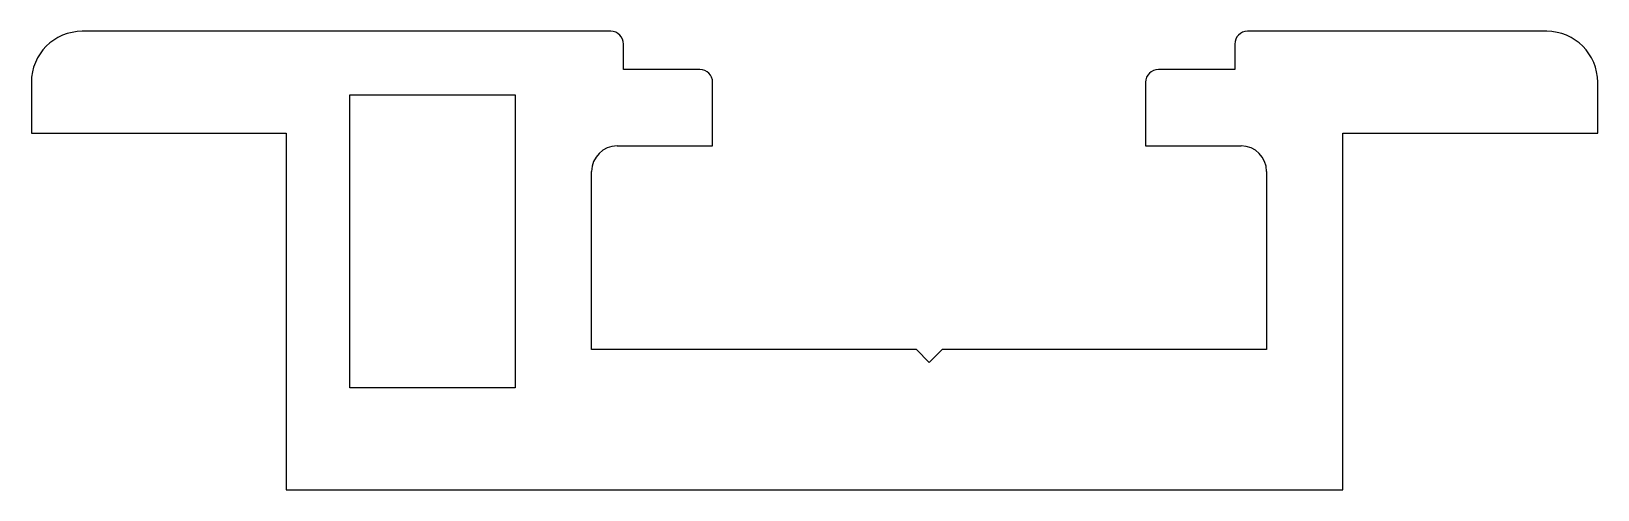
# Model space of a CAD drawing. Extents: x 452 to 513.5, y 291.7 to 309.7.
import ezdxf

# ---------------------------------------------------------------- set-up
doc = ezdxf.new("R2010")
doc.units = 0
doc.header["$LTSCALE"] = 0.1
doc.layers.get('0').update_dxf_attribs({"linetype": 'CONTINUOUS'})

msp = doc.modelspace()

# ---------------------------------------------------------------- linework, layer by layer
for p, q in [((474.709, 309.699), (453.959, 309.699)), ((503.459, 309.699), (499.709, 309.699)), ((511.459, 309.699), (503.459, 309.699)), ((475.209, 308.199), (475.209, 309.199)), ((499.209, 309.199), (499.209, 308.199)), ((478.209, 308.199), (475.209, 308.199)), ((499.209, 308.199), (496.209, 308.199)), ((451.959, 307.699), (451.959, 305.699)), ((478.709, 305.199), (478.709, 307.699)), ((495.709, 307.699), (495.709, 305.199)), ((513.459, 305.699), (513.459, 307.699)), ((464.459, 295.699), (464.459, 307.199)), ((464.459, 307.199), (470.959, 307.199)), ((470.959, 307.199), (470.959, 295.699)), ((451.959, 305.699), (461.959, 305.699)), ((461.959, 305.699), (461.959, 291.699)), ((503.459, 291.699), (503.459, 305.699)), ((503.459, 305.699), (513.459, 305.699)), ((474.959, 305.199), (478.709, 305.199)), ((495.709, 305.199), (499.459, 305.199)), ((473.959, 297.199), (473.959, 304.199)), ((500.459, 304.199), (500.459, 297.199)), ((486.715, 297.199), (473.959, 297.199)), ((487.209, 296.699), (486.715, 297.199)), ((487.715, 297.199), (487.209, 296.699)), ((500.459, 297.199), (487.715, 297.199)), ((470.959, 295.699), (464.459, 295.699)), ((461.959, 291.699), (503.459, 291.699))]:
    msp.add_line(p, q)
for centre, radius, start, end in [((453.959, 307.699), 2, 90, 180), ((474.709, 309.199), 0.5, 360, 90), ((499.709, 309.199), 0.5, 90, 180), ((511.459, 307.699), 2, 0, 90), ((478.209, 307.699), 0.5, 0, 90), ((496.209, 307.699), 0.5, 90, 180), ((474.959, 304.199), 1, 90, 180), ((499.459, 304.199), 1, 0, 90)]:
    msp.add_arc(centre, radius, start, end)

doc.saveas('drawing.dxf')
